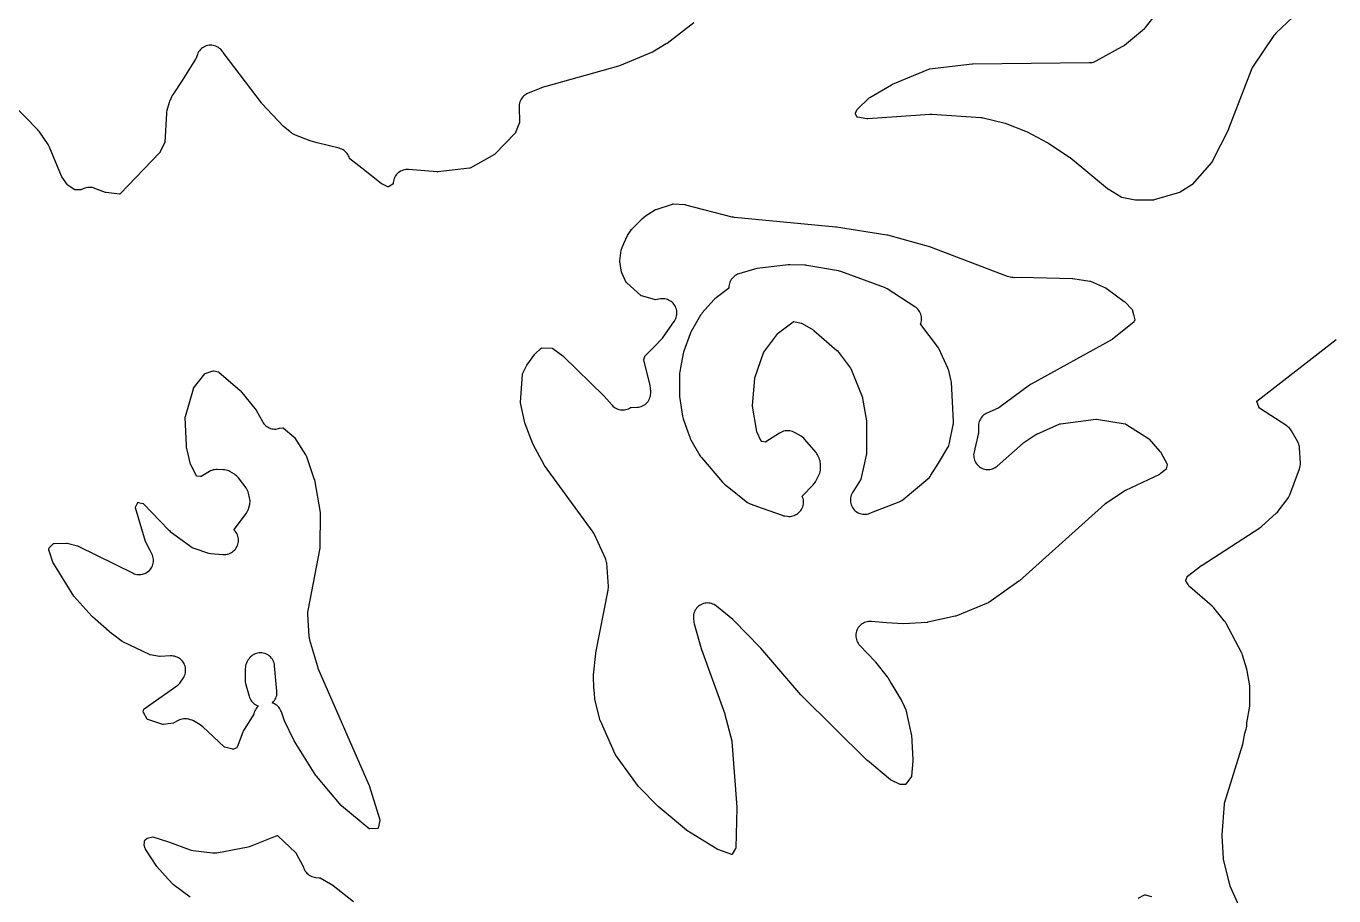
# Model space of a CAD drawing. Header units: millimetres. Extents: x 0 to 300, y 0 to 300.
# Drawn here: x 81.7 to 192.2, y 79 to 152.6 of the extents above; entities that cross this region are included whole.
import ezdxf

# ---------------------------------------------------------------- set-up
doc = ezdxf.new("R2010")
doc.units = ezdxf.units.MM
doc.layers.add('CUT', color=7, linetype='CONTINUOUS')

msp = doc.modelspace()

# ---------------------------------------------------------------- linework, layer by layer
at = {"layer": 'CUT'}
for points in [[(189.6622, 154.2324), (187.2748, 151.9773), (187.1831, 151.8804), (187.1027, 151.774), (185.3062, 149.0992), (185.2373, 148.983), (185.182, 148.8598), (183.2754, 143.8872), (183.2519, 143.8337), (181.8983, 141.1268), (181.8857, 141.1041), (181.8694, 141.084), (180.1955, 139.191), (180.1759, 139.1708), (180.1528, 139.1546), (179.185, 138.5434), (179.1609, 138.5298), (179.1349, 138.5208), (176.9707, 137.8838), (176.9448, 137.8774), (176.9182, 137.8758), (175.4502, 137.849), (175.4161, 137.8503), (175.3824, 137.8555), (174.2596, 138.0949), (174.2284, 138.1033), (174.1997, 138.1183), (173.0859, 138.78), (173.0666, 138.7925), (173.0482, 138.8065), (169.8732, 141.4284), (169.7748, 141.5015), (168.0627, 142.6432), (167.9662, 142.7012), (166.272, 143.6141), (166.1282, 143.6798), (164.4119, 144.3306), (164.2691, 144.3747), (162.538, 144.7944), (162.439, 144.814), (162.3386, 144.8253), (158.1912, 145.1139), (158.0214, 145.1137), (152.7789, 144.7348), (152.7443, 144.7343), (152.71, 144.7378), (151.8999, 144.8679), (151.8711, 144.8741), (151.8581, 144.9005), (151.7479, 145.1575), (151.7378, 145.1846), (151.7472, 145.2119), (151.8575, 145.489), (151.8707, 145.5177), (151.8923, 145.5408), (152.8948, 146.5066), (152.9216, 146.5295), (152.9509, 146.5491), (154.7873, 147.626), (154.8605, 147.6625), (157.9344, 148.9397), (157.9598, 148.949), (157.9864, 148.9535), (161.5933, 149.3967), (161.6611, 149.4012), (171.5176, 149.4888), (171.6361, 149.4957), (171.7533, 149.5143), (171.8681, 149.5444), (171.9794, 149.5857), (172.086, 149.6377), (174.2875, 150.8506), (174.3844, 150.9102), (174.4752, 150.9786), (176.1721, 152.3882), (176.2633, 152.4722), (176.3452, 152.5652), (177.3347, 153.8117)], [(138.0707, 152.8664), (135.822, 151.1162), (135.7573, 151.0723), (134.5829, 150.383), (134.5088, 150.3461), (131.7894, 149.2196), (131.7204, 149.1958), (125.5634, 147.4866), (125.4383, 147.4444), (124.0797, 146.9003), (123.981, 146.8556), (123.8869, 146.8021), (123.7979, 146.7404), (123.7148, 146.6709), (123.6384, 146.5942), (123.5692, 146.5109), (123.5535, 146.4902), (123.4874, 146.3934), (123.431, 146.2906), (123.3849, 146.1828), (123.3496, 146.0711), (123.3253, 145.9564), (123.3124, 145.8399), (123.3109, 145.7227), (123.3551, 144.4883), (123.3547, 144.4585), (123.3455, 144.4302), (123.0191, 143.575), (123.0069, 143.5474), (122.9871, 143.5247), (121.2761, 141.7611), (121.2554, 141.7416), (121.2313, 141.7265), (119.1921, 140.5746), (119.1656, 140.5614), (119.1364, 140.5565), (116.4575, 140.2451), (116.4277, 140.2431), (116.3979, 140.2441), (113.9707, 140.4479), (113.8534, 140.452), (113.7363, 140.4446), (113.6205, 140.4258), (113.5071, 140.3958), (113.3971, 140.3549), (113.2917, 140.3034), (113.1918, 140.2419), (113.0984, 140.1709), (113.0123, 140.0911), (112.9345, 140.0033), (112.8656, 139.9084), (112.8063, 139.8071), (112.7572, 139.7006), (112.7187, 139.5897), (112.6913, 139.4756), (112.6751, 139.3594), (112.6703, 139.2422), (112.6705, 139.2246), (112.6457, 139.2087), (112.278, 138.9986), (112.2529, 138.9858), (112.2268, 138.9966), (111.7148, 139.2392), (111.6852, 139.2553), (111.6576, 139.2746), (110.0148, 140.5706), (109.2543, 141.1706), (109.0128, 141.361), (108.9913, 141.3798), (108.9834, 141.4079), (108.9469, 141.517), (108.9001, 141.6221), (108.8434, 141.7222), (108.7775, 141.8164), (108.7028, 141.9039), (108.62, 141.9839), (108.53, 142.0555), (108.4336, 142.1182), (108.3315, 142.1714), (108.2249, 142.2146), (108.1146, 142.2473), (106.2476, 142.7057), (105.7372, 142.8434), (105.6711, 142.8654), (104.4316, 143.3602), (104.1323, 143.5061), (104.0805, 143.5478), (104.0001, 143.6125), (103.9383, 143.6622), (103.4142, 144.0842), (101.5772, 146.0403), (101.5367, 146.0884), (98.3108, 150.3396), (98.2744, 150.3932), (98.249, 150.4355), (98.1776, 150.5315), (98.0969, 150.6198), (98.0079, 150.6997), (97.9113, 150.7704), (97.8082, 150.831), (97.6996, 150.8811), (97.5865, 150.9202), (97.4701, 150.9478), (97.3515, 150.9636), (97.2319, 150.9676), (97.1126, 150.9596), (96.9946, 150.9398), (96.8791, 150.9084), (96.7674, 150.8656), (96.6605, 150.8119), (96.5595, 150.7478), (96.4653, 150.6739), (96.379, 150.5911), (96.3014, 150.5001), (96.2332, 150.4018), (96.1751, 150.2972), (96.1277, 150.1873), (95.9928, 149.8258), (95.9808, 149.798), (95.966, 149.7715), (94.841, 147.9776), (94.0711, 146.8317), (94.0029, 146.7169), (93.9479, 146.5952), (93.9197, 146.5083), (93.8786, 146.4427), (93.8228, 146.3435), (93.7766, 146.2395), (93.7405, 146.1315), (93.55, 145.4573), (93.5214, 145.3301), (93.5068, 145.2005), (93.3653, 142.7618), (93.3622, 142.7332), (93.3511, 142.7067), (92.992, 141.9519), (92.9769, 141.9241), (92.9563, 141.9001), (89.6085, 138.3958), (89.5867, 138.3752), (89.5568, 138.377), (88.4099, 138.506), (88.385, 138.5099), (88.3612, 138.5178), (87.4639, 138.8603), (87.3462, 138.8984), (87.2251, 138.9242), (87.102, 138.9374), (86.9783, 138.9378), (86.8551, 138.9255), (86.7339, 138.9006), (86.6159, 138.8633), (86.2715, 138.7346), (86.2425, 138.7254), (86.2121, 138.7254), (85.7818, 138.7475), (85.7503, 138.7508), (85.7231, 138.7668), (85.1844, 139.1234), (85.1619, 139.1398), (85.1448, 139.1619), (84.6791, 139.8261), (84.6619, 139.8538), (84.6478, 139.8831), (83.623, 142.352), (83.5707, 142.4619), (83.5075, 142.5659), (82.7711, 143.6506), (82.7057, 143.7381), (82.6326, 143.8194), (79.2355, 147.2629)], [(184.7252, 76.9113), (183.4262, 79.8084), (183.4164, 79.8331), (183.4089, 79.8586), (182.8444, 82.128), (182.839, 82.155), (182.8361, 82.1824), (182.7205, 84.1193), (182.7213, 84.202), (182.9258, 86.8003), (182.9302, 86.8327), (182.938, 86.8645), (184.4735, 91.8705), (184.5072, 92.0093), (184.6494, 92.7975), (184.755, 93.1379), (184.7853, 93.2567), (184.8033, 93.3781), (184.8089, 93.5006), (184.8078, 93.6753), (185.0602, 95.0743), (185.0745, 95.1797), (185.0793, 95.2859), (185.081, 96.5991), (185.0769, 96.6995), (185.0644, 96.7992), (184.8535, 98.0555), (184.8193, 98.2024), (184.4597, 99.398), (184.4201, 99.5096), (184.3696, 99.6167), (183.0623, 102.0705), (183.0029, 102.17), (182.9343, 102.2633), (182.0194, 103.3884), (181.9499, 103.4667), (181.8738, 103.5386), (179.9861, 105.1728), (179.9652, 105.1928), (179.9485, 105.2164), (179.6513, 105.6836), (179.6373, 105.7082), (179.647, 105.7348), (179.7672, 106.0202), (179.7807, 106.0481), (179.8044, 106.0681), (181.0146, 106.9872), (181.051, 107.0128), (185.8998, 110.1581), (185.9762, 110.2121), (186.0482, 110.2718), (187.3195, 111.4126), (187.3988, 111.4906), (187.4704, 111.5756), (188.275, 112.6252), (188.343, 112.7237), (188.4008, 112.8284), (188.4479, 112.9383), (189.2672, 115.1493), (189.3043, 115.2679), (189.3289, 115.3896), (189.3408, 115.5132), (189.3399, 115.6374), (189.264, 116.9156), (189.2526, 117.024), (189.2314, 117.1309), (189.2007, 117.2354), (189.1605, 117.3367), (189.1113, 117.434), (188.5909, 118.3568), (188.529, 118.4551), (188.4579, 118.5469), (188.3783, 118.6314), (188.2908, 118.7079), (188.1964, 118.7755), (185.8793, 120.2711), (185.857, 120.287), (185.8465, 120.3122), (185.6574, 120.8289), (185.649, 120.8558), (185.6704, 120.8741), (192.3673, 126.0797)], [(95.5203, 78.9189), (94.1119, 79.97), (93.6444, 80.4448), (92.6988, 81.531), (91.7501, 82.9928), (91.7356, 83.0178), (91.7261, 83.0451), (91.6407, 83.3373), (91.6532, 83.5764), (91.6566, 83.6404), (91.6573, 83.6542), (91.6577, 83.6621), (91.6867, 83.7509), (91.8836, 83.9187), (92.3655, 84.0302), (93.694, 83.5971), (95.5089, 82.9357), (95.6394, 82.8964), (95.7734, 82.8722), (97.395, 82.673), (97.5175, 82.6642), (97.6403, 82.6681), (97.762, 82.6845), (100.4055, 83.1791), (100.5179, 83.2057), (100.6271, 83.2431), (102.8659, 84.1306), (102.892, 84.1396), (102.9129, 84.1215), (104.442, 82.6677), (104.4631, 82.6454), (104.4792, 82.6193), (105.0512, 81.5755), (105.0633, 81.5507), (105.0722, 81.5186), (105.0856, 81.461), (105.1247, 81.3468), (105.175, 81.2371), (105.236, 81.133), (105.3072, 81.0356), (105.3879, 80.9458), (105.4771, 80.8645), (105.574, 80.7927), (105.6777, 80.7309), (105.7871, 80.6799), (105.901, 80.6401), (106.0183, 80.6119), (106.1379, 80.5957), (106.4305, 80.5709), (106.4615, 80.5666), (106.4897, 80.5528), (107.5689, 79.9534), (107.591, 79.9398), (107.612, 79.9243), (109.3116, 78.5472)], [(175.6313, 78.854), (176.1658, 79.1136), (176.1923, 79.125), (176.2207, 79.1197), (176.755, 78.993)]]:
    msp.add_lwpolyline(points, dxfattribs=at)
for points in [[(131.6457, 120.1981), (131.7572, 120.1629), (131.8715, 120.1388), (131.9876, 120.1258), (132.1045, 120.1243), (132.2209, 120.1341), (132.3358, 120.1551), (132.4482, 120.1873), (132.5569, 120.2302), (132.6608, 120.2835), (132.7207, 120.318), (132.7209, 120.3181), (132.7211, 120.3182), (132.7266, 120.3214), (132.7523, 120.3346), (132.7811, 120.337), (133.2839, 120.355), (133.4039, 120.3654), (133.5222, 120.3877), (133.6377, 120.4218), (133.7492, 120.4672), (133.8556, 120.5237), (133.9558, 120.5905), (134.0488, 120.667), (134.1337, 120.7524), (134.2096, 120.8459), (134.2757, 120.9466), (134.3314, 121.0534), (134.3761, 121.1652), (134.4094, 121.2809), (134.4309, 121.3994), (134.4404, 121.5194), (134.4379, 121.6398), (134.4104, 122.024), (134.3989, 122.125), (134.3788, 122.2246), (133.86, 124.3371), (133.8543, 124.3669), (133.8609, 124.3966), (133.9279, 124.6371), (133.9374, 124.6655), (133.9573, 124.6879), (134.7463, 125.491), (135.3693, 126.1251), (135.439, 126.2025), (135.5017, 126.2856), (136.2138, 127.3198), (136.2341, 127.3493), (136.4368, 127.6437), (136.4979, 127.7423), (136.5492, 127.8463), (136.5902, 127.9548), (136.6205, 128.0668), (136.6399, 128.1811), (136.6481, 128.2968), (136.6452, 128.4128), (136.631, 128.5279), (136.6059, 128.6411), (136.5699, 128.7513), (136.5234, 128.8576), (136.4669, 128.9589), (136.4009, 129.0542), (136.3259, 129.1428), (136.2428, 129.2237), (136.1523, 129.2962), (136.0552, 129.3596), (135.9524, 129.4133), (135.8449, 129.4569), (135.7337, 129.4898), (135.6198, 129.5119), (135.5044, 129.5229), (135.3884, 129.5227), (135.273, 129.5113), (134.8317, 129.4461), (134.8005, 129.4432), (134.77, 129.45), (133.6517, 129.7646), (133.626, 129.7731), (133.605, 129.7902), (132.4064, 130.8628), (132.3847, 130.8843), (132.3706, 130.9113), (131.9977, 131.7228), (131.9876, 131.7477), (131.9821, 131.7738), (131.8349, 132.6758), (131.8316, 132.7045), (131.8339, 132.7333), (131.9519, 133.6418), (131.9586, 133.677), (131.9695, 133.7111), (132.1609, 134.206), (132.4779, 134.8682), (132.8166, 135.3763), (133.3615, 135.9145), (133.7571, 136.3052), (133.8915, 136.4379), (133.9256, 136.4716), (134.854, 137.0607), (134.8754, 137.0731), (134.8985, 137.0817), (136.273, 137.533), (136.2995, 137.5404), (136.3269, 137.5402), (137.324, 137.4888), (137.3542, 137.4857), (137.3839, 137.4796), (141.3013, 136.4601), (141.3454, 136.4505), (141.3765, 136.4426), (141.3898, 136.4408), (141.3945, 136.4398), (141.4891, 136.4269), (141.5192, 136.4241), (141.5213, 136.4238), (141.5238, 136.4236), (150.0909, 135.6028), (150.125, 135.5985), (154.3901, 134.9415), (154.4599, 134.9264), (158.0719, 133.9187), (158.1242, 133.9014), (164.5662, 131.4473), (164.6947, 131.4065), (164.8269, 131.3803), (164.8416, 131.3791), (164.9501, 131.3542), (165.068, 131.3393), (165.1868, 131.3361), (165.7333, 131.3484), (170.0536, 131.2325), (170.1215, 131.2268), (171.5585, 131.0236), (171.5852, 131.0186), (171.6105, 131.0088), (172.8774, 130.453), (172.9069, 130.4381), (172.9345, 130.42), (174.4605, 129.2971), (174.4803, 129.2813), (174.4986, 129.2638), (175.1109, 128.6287), (175.1679, 128.4291), (175.1755, 128.4024), (175.236, 128.1905), (175.3608, 127.7535), (175.289, 127.5937), (175.2764, 127.5687), (175.2554, 127.5502), (173.4642, 126.1104), (173.4436, 126.0952), (173.4218, 126.0819), (166.587, 122.2931), (166.4576, 122.2101), (163.8572, 120.2967), (163.0338, 119.929), (162.9957, 119.9142), (162.9066, 119.8843), (162.7995, 119.8365), (162.6976, 119.7784), (162.6019, 119.7106), (162.5132, 119.6338), (162.4325, 119.5487), (162.3604, 119.4562), (162.2978, 119.357), (162.2451, 119.2522), (162.2029, 119.1428), (162.1716, 119.0298), (162.1514, 118.9142), (162.1427, 118.7973), (162.1408, 118.7234), (162.1363, 118.5519), (162.1311, 118.3476), (162.1253, 118.1233), (162.1229, 118.0925), (162.1173, 118.0621), (161.8534, 116.9486), (161.8422, 116.9014), (161.8304, 116.8515), (161.8186, 116.8017), (161.7605, 116.5564), (161.7391, 116.4416), (161.729, 116.3253), (161.7302, 116.2086), (161.7428, 116.0925), (161.7666, 115.9782), (161.8014, 115.8667), (161.8469, 115.7592), (161.9026, 115.6566), (161.968, 115.5599), (162.0425, 115.47), (162.1254, 115.3877), (162.2158, 115.3139), (162.3131, 115.2493), (162.4161, 115.1944), (162.524, 115.1498), (162.6357, 115.1159), (162.7502, 115.0929), (162.8664, 115.0813), (162.9831, 115.0809), (163.0994, 115.092), (163.214, 115.1142), (163.3259, 115.1475), (163.434, 115.1915), (163.5374, 115.2459), (163.635, 115.31), (163.7259, 115.3833), (165.9014, 117.3193), (165.9707, 117.3725), (166.9794, 118.0352), (167.0235, 118.0605), (167.0262, 118.062), (167.0264, 118.0621), (167.0706, 118.0875), (169.0035, 118.9437), (169.0303, 118.9541), (169.0586, 118.9591), (172.046, 119.3436), (172.0746, 119.3459), (172.1031, 119.3426), (174.5276, 118.9504), (174.5571, 118.9441), (174.5835, 118.9292), (176.5078, 117.703), (176.5305, 117.687), (176.5497, 117.6673), (177.476, 116.6232), (177.4963, 116.5976), (177.5137, 116.5699), (178.0856, 115.5395), (178.0979, 115.5148), (178.0925, 115.4877), (178.0072, 115.1416), (177.9992, 115.1146), (177.9778, 115.0963), (177.4863, 114.7132), (177.4596, 114.6946), (177.4311, 114.6791), (174.5555, 113.3091), (174.4062, 113.2244), (172.944, 112.25), (172.8078, 112.1444), (165.6033, 105.6772), (165.5479, 105.6331), (163.0108, 103.8473), (162.9822, 103.8295), (162.9518, 103.8151), (160.2204, 102.6989), (160.1964, 102.6903), (160.1718, 102.6837), (157.8463, 102.1702), (157.8234, 102.1661), (157.8003, 102.1637), (155.8109, 102.0406), (154.3507, 102.1168), (153.0832, 102.2381), (152.9668, 102.2436), (152.8505, 102.2378), (152.7353, 102.2207), (152.6223, 102.1925), (152.5125, 102.1535), (152.4071, 102.104), (152.3069, 102.0445), (152.213, 101.9756), (152.1262, 101.898), (152.0473, 101.8122), (151.9771, 101.7193), (151.9163, 101.6199), (151.8654, 101.5152), (151.8249, 101.406), (151.7951, 101.2934), (151.7764, 101.1784), (151.769, 101.0622), (151.7728, 100.9457), (151.7879, 100.8302), (151.8142, 100.7168), (151.8513, 100.6064), (151.899, 100.5001), (151.9567, 100.3989), (152.024, 100.3038), (152.1002, 100.2157), (153.4073, 98.8442), (153.4435, 98.8026), (154.4261, 97.5605), (154.4302, 97.5538), (154.4643, 97.4969), (154.7583, 97.0071), (155.6247, 95.5633), (155.8635, 95.0734), (155.9899, 94.7608), (155.9906, 94.7592), (156.4561, 92.7127), (156.4607, 92.6881), (156.4631, 92.6632), (156.583, 90.5435), (156.5824, 90.4661), (156.488, 89.1699), (156.4847, 89.1424), (156.4693, 89.1194), (156.0065, 88.4889), (155.9884, 88.4667), (155.9599, 88.4636), (155.5818, 88.4412), (155.5517, 88.4409), (155.5239, 88.4526), (154.7543, 88.8225), (154.7226, 88.8402), (154.6932, 88.8617), (152.7484, 90.4727), (152.7092, 90.5082), (147.1469, 96.011), (147.1132, 96.0472), (143.7517, 99.9717), (143.6995, 100.0288), (141.4689, 102.3166), (141.3706, 102.4067), (140.0012, 103.5296), (139.9062, 103.6), (139.8046, 103.6607), (139.6976, 103.7112), (139.5861, 103.7508), (139.4713, 103.7793), (139.3542, 103.7963), (139.236, 103.8017), (139.1179, 103.7954), (139.0009, 103.7776), (138.8863, 103.7483), (138.7751, 103.7078), (138.6684, 103.6566), (138.5673, 103.5952), (138.4727, 103.5241), (138.3856, 103.444), (138.3069, 103.3558), (138.2371, 103.2602), (138.1772, 103.1582), (138.1275, 103.0508), (138.0887, 102.939), (138.0611, 102.824), (138.0449, 102.7068), (138.0404, 102.5886), (138.0475, 102.4705), (138.0729, 102.2398), (138.0876, 102.1427), (138.1103, 102.0471), (138.6955, 99.9598), (138.7227, 99.8751), (140.6961, 94.4268), (140.7136, 94.3699), (141.2805, 92.1334), (141.2858, 92.1081), (141.2889, 92.0823), (141.706, 86.5362), (141.7075, 86.4756), (141.6194, 83.0914), (141.6171, 83.0618), (141.6035, 83.0355), (141.3252, 82.5557), (141.3096, 82.5317), (141.2822, 82.5401), (140.1031, 82.9662), (140.0754, 82.9778), (140.0491, 82.9921), (137.4876, 84.5525), (137.4681, 84.5654), (137.4498, 84.5798), (135.065, 86.6011), (133.4507, 88.2177), (133.3983, 88.2809), (131.4705, 90.9682), (131.4543, 90.9934), (131.4406, 91.0201), (130.1811, 93.8263), (130.1712, 93.8512), (130.1636, 93.877), (129.7261, 95.6449), (129.6822, 96.204), (129.672, 96.3343), (129.6666, 96.4027), (129.6413, 96.7253), (129.5894, 97.491), (129.6035, 97.719), (129.7926, 99.5282), (129.8006, 99.5813), (130.838, 104.8715), (130.8537, 104.9758), (130.8602, 105.0811), (130.8574, 105.1866), (130.719, 107.1546), (130.7066, 107.2618), (130.6847, 107.3674), (130.6533, 107.4706), (130.6128, 107.5705), (129.685, 109.5946), (129.6296, 109.701), (129.5639, 109.8013), (125.4707, 115.4169), (125.4281, 115.4844), (124.5011, 117.1958), (124.4677, 117.2687), (123.8327, 118.9434), (123.8083, 119.0244), (123.4243, 120.7316), (123.4193, 120.7607), (123.4201, 120.7903), (123.5982, 123.1253), (123.6016, 123.1529), (123.6126, 123.1785), (123.9644, 123.9064), (124.648, 124.8529), (125.1734, 125.3433), (125.1949, 125.3615), (125.2231, 125.3624), (126.0987, 125.3496), (126.1295, 125.3476), (126.1552, 125.3304), (127.0074, 124.6933), (127.0683, 124.6411), (130.4649, 121.3081), (130.4921, 121.2796), (131.1674, 120.5239), (131.2494, 120.4407), (131.3391, 120.3658), (131.4357, 120.3), (131.5382, 120.2439)], [(137.1487, 119.4791), (137.1823, 119.3684), (137.5708, 118.2785), (137.7382, 117.8089), (137.7795, 117.7078), (137.8299, 117.6108), (138.5966, 116.2861), (138.6548, 116.1952), (138.7209, 116.11), (140.5046, 114.0117), (140.5838, 113.9271), (140.6708, 113.8506), (141.186, 113.4399), (142.5094, 112.3849), (142.6154, 112.3094), (142.729, 112.2458), (142.8489, 112.1949), (143.8516, 111.8318), (145.5401, 111.2204), (145.6607, 111.1837), (145.7845, 111.1599), (145.9882, 111.1318), (146.1056, 111.1214), (146.2236, 111.1227), (146.3408, 111.1354), (146.4562, 111.1597), (146.5687, 111.1951), (146.6772, 111.2414), (146.7805, 111.2981), (146.8779, 111.3647), (146.9682, 111.4406), (147.0506, 111.5249), (147.1244, 111.6169), (147.1888, 111.7157), (147.2431, 111.8204), (147.2869, 111.9299), (147.3198, 112.0432), (147.3414, 112.1591), (147.3515, 112.2766), (147.35, 112.3945), (147.337, 112.5117), (147.3125, 112.6271), (147.2768, 112.7395), (147.2367, 112.8327), (147.2342, 112.8396), (147.253, 112.861), (148.1637, 113.8003), (148.2333, 113.8786), (148.2957, 113.9627), (148.3506, 114.0519), (148.6287, 114.5513), (148.6836, 114.6632), (148.7266, 114.7802), (148.7573, 114.9011), (148.7752, 115.0244), (148.7802, 115.149), (148.7752, 115.5829), (148.7676, 115.705), (148.7475, 115.8258), (148.7153, 115.9438), (148.6711, 116.058), (148.5948, 116.229), (148.5438, 116.3303), (148.4834, 116.4263), (148.4141, 116.5162), (147.4646, 117.6357), (147.3718, 117.7334), (147.2687, 117.8201), (147.1565, 117.8946), (146.6323, 118.202), (146.5297, 118.2557), (146.4224, 118.2992), (146.3114, 118.3322), (146.1977, 118.3544), (146.0824, 118.3655), (145.9665, 118.3654), (145.8512, 118.3541), (145.8, 118.3466), (145.6719, 118.3206), (145.5473, 118.2809), (145.4278, 118.2278), (145.3148, 118.162), (144.177, 117.4138), (144.1536, 117.3999), (144.1266, 117.4029), (143.816, 117.4515), (143.7879, 117.4573), (143.7746, 117.4828), (143.4138, 118.2597), (143.4038, 118.2842), (143.3982, 118.3099), (143.0325, 120.4433), (143.0292, 120.4685), (143.0303, 120.4938), (143.2249, 122.7863), (143.228, 122.811), (143.2352, 122.8349), (143.9691, 124.9434), (143.9805, 124.9715), (143.9973, 124.9967), (145.1899, 126.5976), (145.2075, 126.619), (145.2288, 126.6369), (146.471, 127.5843), (146.494, 127.6002), (146.5216, 127.5959), (147.163, 127.4628), (147.1939, 127.4546), (147.2224, 127.44), (148.1725, 126.8869), (148.1959, 126.8717), (148.2178, 126.8545), (150.1703, 125.1643), (150.1929, 125.1426), (150.213, 125.1187), (151.3119, 123.6671), (151.327, 123.6452), (151.3379, 123.6212), (152.3251, 121.1645), (152.3355, 121.1339), (152.3425, 121.1022), (152.661, 119.1924), (152.6641, 119.1677), (152.6651, 119.1427), (152.6645, 118.7524), (152.6609, 116.3549), (152.659, 116.3216), (152.6534, 116.2887), (152.4506, 115.4018), (152.1951, 114.2844), (152.1861, 114.2529), (152.1703, 114.2241), (151.601, 113.3063), (151.4937, 113.1334), (151.4357, 113.0286), (151.3885, 112.9185), (151.3524, 112.8042), (151.328, 112.6869), (151.3153, 112.5678), (151.3146, 112.448), (151.3258, 112.3287), (151.3489, 112.2111), (151.3836, 112.0964), (151.4296, 111.9858), (151.4864, 111.8803), (151.5534, 111.7809), (151.6299, 111.6888), (151.7153, 111.6047), (151.8087, 111.5296), (151.909, 111.4641), (152.0154, 111.409), (152.1268, 111.3648), (152.242, 111.3319), (152.3599, 111.3107), (152.4793, 111.3013), (152.5991, 111.3039), (152.7181, 111.3184), (152.835, 111.3447), (152.9486, 111.3825), (153.241, 111.4963), (155.4241, 112.3459), (155.5428, 112.3997), (155.6551, 112.4661), (155.7594, 112.5443), (157.8647, 114.3078), (157.9597, 114.3965), (158.0445, 114.4951), (158.1182, 114.6022), (158.7489, 115.6349), (159.5446, 116.9378), (159.5957, 117.0304), (159.6384, 117.1272), (159.6725, 117.2274), (159.6976, 117.3302), (159.9989, 118.8524), (160.0141, 118.9503), (160.0212, 119.0492), (160.0201, 119.1484), (159.9321, 120.8231), (159.8459, 122.4632), (159.834, 122.5799), (159.8108, 122.6948), (159.6173, 123.4591), (159.5856, 123.5637), (159.5446, 123.6651), (158.8072, 125.2714), (158.7452, 125.3889), (158.6706, 125.4987), (157.251, 127.3594), (157.2346, 127.3832), (157.2428, 127.411), (157.2523, 127.4377), (157.2851, 127.5476), (157.3074, 127.66), (157.3188, 127.7741), (157.3193, 127.8888), (157.3088, 128.003), (157.2875, 128.1157), (157.2556, 128.2258), (157.2132, 128.3323), (157.1609, 128.4344), (157.0991, 128.5309), (157.0283, 128.6212), (156.9493, 128.7043), (156.8627, 128.7794), (156.7693, 128.8459), (154.4243, 130.3532), (154.3112, 130.4175), (154.1918, 130.4692), (150.5067, 131.8325), (150.4024, 131.8658), (150.2955, 131.8894), (147.6401, 132.3501), (147.5513, 132.3621), (147.4618, 132.3675), (146.2097, 132.3955), (146.0433, 132.3877), (143.4286, 132.0814), (143.3217, 132.064), (143.2168, 132.037), (141.8928, 131.6316), (141.7818, 131.5915), (141.6753, 131.5408), (141.5743, 131.4798), (141.4797, 131.4092), (141.3926, 131.3297), (141.3137, 131.242), (141.2437, 131.1469), (141.1835, 131.0455), (141.1335, 130.9386), (141.0942, 130.8274), (141.0661, 130.7128), (141.0493, 130.596), (141.0357, 130.4503), (141.0313, 130.4202), (141.008, 130.4006), (139.9549, 129.6013), (139.8645, 129.5254), (139.782, 129.4409), (138.7928, 128.3238), (138.7184, 128.2309), (138.6536, 128.131), (137.85, 126.7478), (137.8005, 126.6531), (137.7597, 126.5544), (137.2291, 125.0926), (137.1994, 124.9993), (137.1775, 124.9038), (136.948, 123.6767), (136.8842, 123.3354), (136.8689, 123.2258), (136.8637, 123.1153), (136.8629, 121.4285), (136.8663, 121.3385), (136.8763, 121.2491), (137.126, 119.5925)], [(91.9891, 106.4827), (92.074, 106.5612), (92.1509, 106.6475), (92.2191, 106.7408), (92.2781, 106.8402), (92.3272, 106.9449), (92.366, 107.0538), (92.3942, 107.1659), (92.4114, 107.2802), (92.4176, 107.3956), (92.4126, 107.5111), (92.3965, 107.6256), (92.3695, 107.738), (92.3318, 107.8473), (92.2838, 107.9524), (92.1326, 108.2451), (91.7651, 108.9567), (91.7535, 108.9818), (91.7528, 108.9839), (91.7444, 109.0078), (90.89, 111.851), (90.8852, 111.87), (90.8831, 111.8784), (90.8949, 111.9042), (91.0932, 112.2888), (91.108, 112.3142), (91.1368, 112.3091), (91.5292, 112.2199), (91.5569, 112.2121), (91.5586, 112.2105), (91.5778, 112.1923), (93.6876, 109.9901), (93.7611, 109.9197), (93.8402, 109.8557), (95.4697, 108.6498), (95.5683, 108.5768), (95.6757, 108.5059), (95.7901, 108.4469), (95.9101, 108.4005), (96.9749, 108.0534), (97.1029, 108.0193), (97.2338, 107.9996), (98.265, 107.902), (98.3962, 107.8968), (98.5271, 107.906), (98.6563, 107.9294), (98.68, 107.935), (98.7911, 107.9672), (98.8986, 108.01), (99.0015, 108.0629), (99.0988, 108.1255), (99.1897, 108.1972), (99.2732, 108.2773), (99.3486, 108.3651), (99.4152, 108.4597), (99.4724, 108.5603), (99.5196, 108.6659), (99.5564, 108.7756), (99.5825, 108.8883), (99.5976, 109.003), (99.6017, 109.1186), (99.5945, 109.2341), (99.5763, 109.3484), (99.5471, 109.4603), (99.5073, 109.569), (99.4572, 109.6733), (99.3973, 109.7723), (99.3282, 109.865), (99.2397, 109.9725), (99.2232, 109.9946), (99.2386, 110.0174), (100.2685, 111.3926), (100.3383, 111.4967), (100.3969, 111.6075), (100.4436, 111.7238), (100.4778, 111.8444), (100.5462, 112.1435), (100.5657, 112.2506), (100.5753, 112.3589), (100.5751, 112.4678), (100.565, 112.5761), (100.5452, 112.6831), (100.4533, 113.0777), (100.4186, 113.198), (100.3716, 113.314), (100.3127, 113.4244), (100.2427, 113.5281), (99.6053, 114.3734), (99.53, 114.4636), (99.4463, 114.546), (99.355, 114.6199), (99.2569, 114.6844), (98.8818, 114.9057), (98.7744, 114.9619), (98.662, 115.007), (98.5455, 115.0406), (98.4263, 115.0622), (98.3055, 115.0717), (97.791, 115.086), (97.6774, 115.0838), (97.5644, 115.0708), (97.4533, 115.0473), (97.3448, 115.0133), (97.2401, 114.9692), (97.14, 114.9153), (96.4484, 114.5002), (96.424, 114.4871), (96.3963, 114.489), (96.0815, 114.526), (96.0534, 114.5307), (96.039, 114.5553), (95.5628, 115.4716), (95.548, 115.5049), (95.5374, 115.5398), (95.2226, 116.8552), (95.2173, 116.8833), (95.2147, 116.9118), (95.2059, 117.1148), (95.1025, 119.4967), (95.1028, 119.5288), (95.11, 119.5601), (95.7849, 121.907), (95.7939, 121.9334), (95.8097, 121.9563), (96.7495, 123.1821), (96.769, 123.205), (96.7972, 123.2155), (97.4592, 123.425), (97.4899, 123.433), (97.5212, 123.4274), (97.9023, 123.3385), (97.9298, 123.3307), (97.9523, 123.3131), (99.7344, 121.7781), (99.754, 121.7597), (99.7718, 121.7395), (101.0981, 120.0992), (101.1147, 120.0766), (101.1291, 120.0525), (101.6176, 119.1418), (101.6767, 119.0431), (101.7451, 118.9506), (101.822, 118.865), (101.9067, 118.7872), (101.9985, 118.7179), (102.0965, 118.6577), (102.1998, 118.6071), (102.3075, 118.5666), (102.4186, 118.5367), (102.532, 118.5175), (102.6468, 118.5093), (102.7618, 118.5121), (102.876, 118.5259), (102.9883, 118.5506), (103.0613, 118.5741), (103.0792, 118.5789), (103.1083, 118.5837), (103.348, 118.6111), (103.378, 118.613), (103.4019, 118.5948), (104.2907, 117.8404), (104.3118, 117.8206), (104.3287, 117.7971), (105.2757, 116.3381), (105.2934, 116.3068), (105.3072, 116.2736), (106.0092, 114.2551), (106.0163, 114.2317), (106.0214, 114.2077), (106.4984, 111.4469), (106.5018, 111.4199), (106.5027, 111.3928), (106.4727, 108.4995), (106.4712, 108.4729), (106.4674, 108.4465), (105.4591, 103.1595), (105.4406, 103.0147), (105.4397, 102.8688), (105.5442, 100.9704), (105.5602, 100.8301), (105.5926, 100.6927), (106.2681, 98.433), (106.3176, 98.2977), (110.6131, 88.4317), (110.6355, 88.3715), (111.5462, 85.4639), (111.554, 85.4334), (111.5486, 85.4024), (111.398, 84.7532), (111.39, 84.7253), (111.3612, 84.7227), (110.6902, 84.6948), (110.663, 84.695), (110.6414, 84.7114), (108.3131, 86.6546), (108.2939, 86.672), (108.2763, 86.6911), (106.1901, 89.1595), (106.14, 89.228), (104.3058, 92.1543), (104.2754, 92.209), (103.4803, 93.8318), (103.449, 93.909), (103.2272, 94.5862), (103.1856, 94.6951), (103.1336, 94.7995), (103.0718, 94.8983), (103.0006, 94.9907), (102.9208, 95.0757), (102.8332, 95.1525), (102.7385, 95.2205), (102.6376, 95.279), (102.5315, 95.3274), (102.4609, 95.3517), (102.4906, 95.3779), (102.5713, 95.4646), (102.6431, 95.5589), (102.7053, 95.6598), (102.7572, 95.7663), (102.7983, 95.8774), (102.8283, 95.9921), (102.8468, 96.1091), (102.8537, 96.2274), (102.8489, 96.3458), (102.6547, 98.4983), (102.6383, 98.6153), (102.6105, 98.7302), (102.5715, 98.8418), (102.5216, 98.949), (102.4615, 99.0508), (102.3917, 99.1462), (102.3128, 99.2343), (102.2256, 99.3141), (102.131, 99.385), (102.0299, 99.4463), (101.9232, 99.4972), (101.8121, 99.5375), (101.6975, 99.5666), (101.5806, 99.5843), (101.4626, 99.5904), (101.3445, 99.5849), (101.2275, 99.5678), (101.1128, 99.5392), (101.0014, 99.4995), (100.8945, 99.4491), (100.7931, 99.3883), (100.6981, 99.3179), (100.6106, 99.2385), (100.5312, 99.1508), (100.4609, 99.0558), (100.4003, 98.9543), (100.3183, 98.8003), (100.2704, 98.699), (100.232, 98.5937), (100.2037, 98.4853), (100.1856, 98.3747), (100.1779, 98.2629), (100.1577, 97.3442), (100.1607, 97.2283), (100.1749, 97.1133), (100.2002, 97.0001), (100.4966, 95.9203), (100.5335, 95.8078), (100.5814, 95.6994), (100.6398, 95.5962), (100.708, 95.4993), (100.7855, 95.4097), (100.8714, 95.3281), (100.965, 95.2553), (101.0652, 95.1922), (101.1713, 95.1393), (101.2788, 95.0982), (101.2372, 95.0603), (101.159, 94.9739), (101.0895, 94.8803), (101.0294, 94.7803), (100.9794, 94.6751), (100.9397, 94.5654), (100.9109, 94.4524), (100.9055, 94.4256), (100.8903, 94.3986), (100.0689, 93.1048), (100.0071, 92.9951), (99.9571, 92.8796), (99.4839, 91.6057), (99.4727, 91.5797), (99.4478, 91.5662), (99.1678, 91.4323), (99.1404, 91.4209), (99.1114, 91.427), (98.4459, 91.6025), (98.4178, 91.6114), (98.3954, 91.6305), (96.5885, 93.3273), (96.4837, 93.4151), (96.3696, 93.4903), (95.7941, 93.8245), (95.6744, 93.8853), (95.5486, 93.9324), (95.4183, 93.9651), (95.3119, 93.9856), (95.1941, 94.0023), (95.0753, 94.0072), (94.9566, 94.0003), (94.8392, 93.9818), (94.7241, 93.9517), (94.6127, 93.9103), (94.5058, 93.8582), (94.1428, 93.6581), (94.119, 93.6463), (94.0929, 93.6412), (93.2661, 93.5189), (93.2385, 93.5161), (93.2117, 93.5236), (91.9372, 93.9474), (91.9087, 93.9585), (91.892, 93.9843), (91.5662, 94.552), (91.5535, 94.5767), (91.5586, 94.6039), (91.6083, 94.8142), (91.6169, 94.8436), (91.641, 94.8625), (94.3957, 96.7888), (94.4866, 96.8591), (94.5704, 96.9378), (94.6463, 97.0242), (94.7136, 97.1174), (94.9421, 97.4683), (95.0003, 97.5679), (95.0487, 97.6727), (95.0869, 97.7816), (95.1143, 97.8937), (95.1309, 98.008), (95.1365, 98.1232), (95.1309, 98.2385), (95.1143, 98.3527), (95.0867, 98.4648), (95.0486, 98.5738), (95.0001, 98.6785), (94.9419, 98.7782), (94.8743, 98.8717), (94.798, 98.9583), (94.7138, 99.0373), (94.6224, 99.1077), (94.5246, 99.169), (94.4214, 99.2207), (94.3137, 99.2622), (94.2025, 99.2932), (94.0888, 99.3133), (93.9738, 99.3225), (93.8584, 99.3205), (92.9794, 99.2632), (92.9535, 99.2626), (92.9279, 99.2666), (92.1406, 99.4223), (92.1162, 99.4282), (92.0931, 99.4381), (89.8271, 100.5266), (89.8047, 100.5386), (89.7833, 100.5525), (88.9406, 101.1516), (88.8929, 101.1893), (87.2503, 102.6283), (87.1987, 102.6793), (85.6732, 104.3829), (83.902, 107.2457), (83.5985, 108.1994), (83.5849, 108.2513), (83.5783, 108.2831), (83.5824, 108.3153), (83.6098, 108.4662), (83.9657, 108.8208), (83.9863, 108.8395), (84.0141, 108.8416), (85.0795, 108.8703), (85.1083, 108.8697), (85.1365, 108.8635), (85.9962, 108.6321), (86.0239, 108.6232), (86.0507, 108.6115), (90.6869, 106.3255), (90.7929, 106.2794), (90.9029, 106.2437), (91.0158, 106.2188), (91.1305, 106.2049), (91.2461, 106.2021), (91.3614, 106.2104), (91.4753, 106.2298), (91.5869, 106.26), (91.6951, 106.3008), (91.7988, 106.3519), (91.8971, 106.4127)]]:
    msp.add_lwpolyline(points, close=True, dxfattribs=at)

doc.saveas('drawing.dxf')
